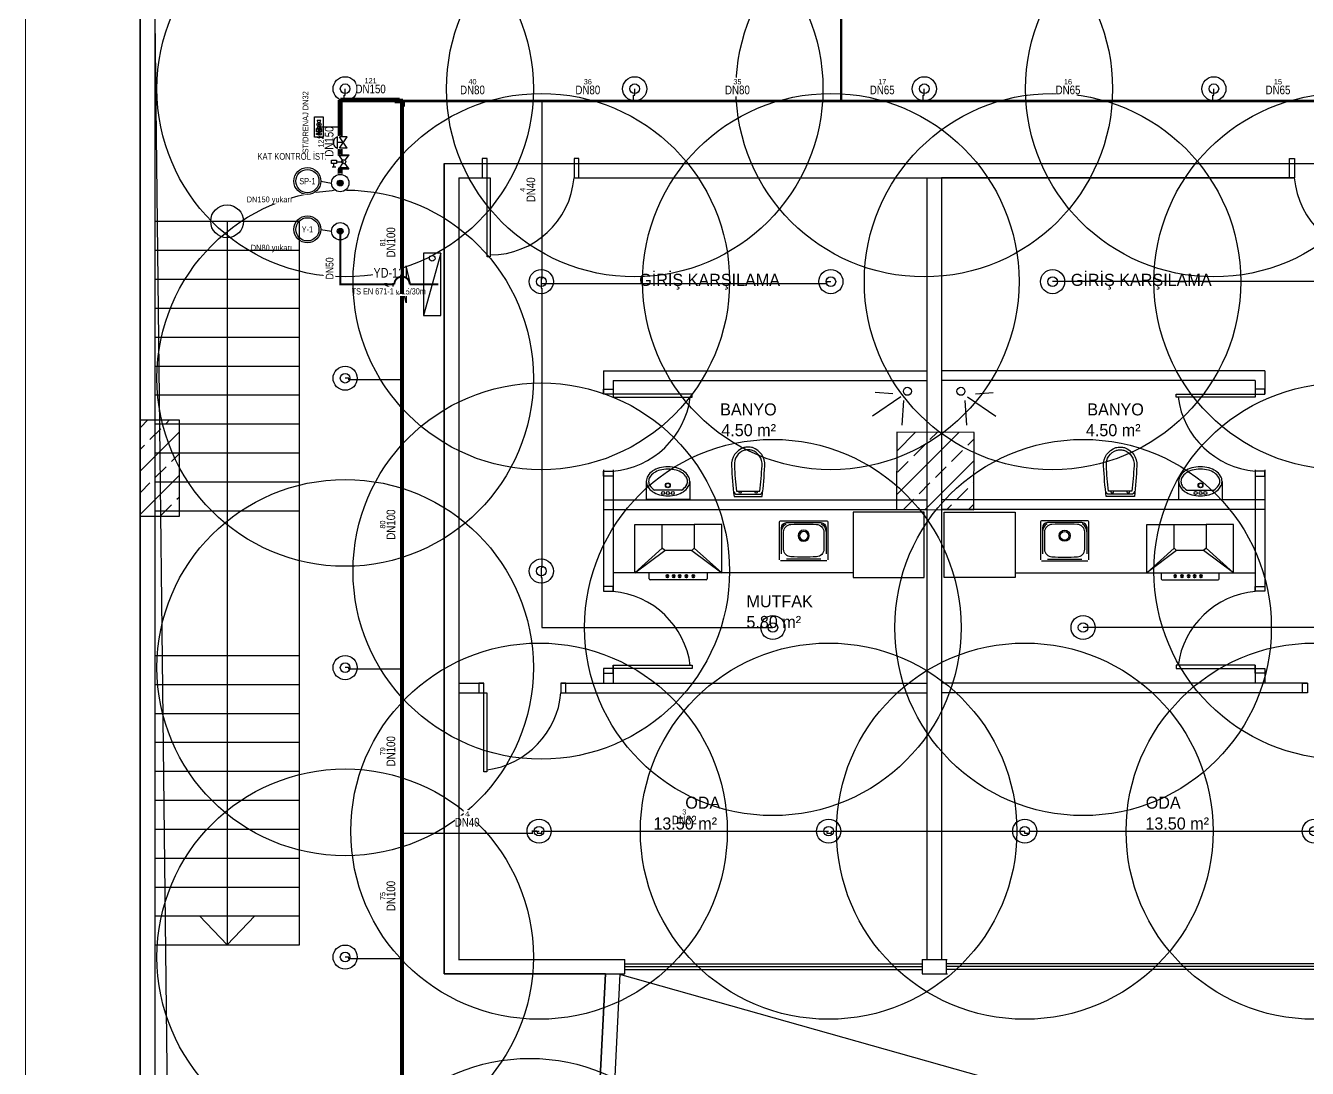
# Model space of a CAD drawing. Header units: centimetres. Extents: x 247996 to 276712, y -458149 to -450648.
# Drawn here: x 252331 to 253659, y -453153 to -452072 of the extents above; entities that cross this region are included whole.
import ezdxf
from ezdxf.enums import TextEntityAlignment as Align

# ---------------------------------------------------------------- set-up
doc = ezdxf.new("R2010")
doc.units = ezdxf.units.CM
doc.layers.add('ANTED', color=144, linetype='Continuous', lineweight=0)
for name, color, linetype in [('MKDU0', 50, 'Continuous'), ('MTY-SPRINKLER', 15, 'Continuous'), ('MTY-SPRINKLER-BORU', 140, 'Continuous'), ('MTY-SPRINKLER-CAP', 141, 'Continuous'), ('MTY-SPRINKLER-KORUMA', 8, 'Continuous'), ('MTY-YANGIN-DOLAP', 1, 'Continuous'), ('MTY-YANGIN-DOLAP-BORU', 1, 'Continuous'), ('MTY-YANGIN-KOLON', 6, 'Continuous'), ('MTY-YANGIN-VANA', 1, 'Continuous')]:
    doc.layers.add(name, color=color, linetype=linetype)
doc.styles.add('MtXpl_Comic_Sans_MS', font='comic.ttf')
doc.styles.add('ROTAS', font='arial.ttf')

# ---------------------------------------------------------------- blocks, each defined once
blk = doc.blocks.new('ASL-SPR-PE')
for radius in [12.5, 5]:
    blk.add_circle((0, 0), radius)
blk = doc.blocks.new('Y-KOLON')
blk.add_hatch(color=7).paths.add_polyline_path([(3, 0), (2.8, 1.1), (2.1, 2.1), (1.1, 2.8), (0, 3), (-1.1, 2.8), (-2.1, 2.1), (-2.8, 1.1), (-3, 0), (-2.8, -1.1), (-2.1, -2.1), (-1.1, -2.8), (0, -3), (1.1, -2.8), (2.1, -2.1), (2.8, -1.1)])
for radius in [9, 3]:
    blk.add_circle((0, 0), radius)
blk = doc.blocks.new('ASL-YD-PLAN')
for p, q in [((0, 32.8), (-5, 22)), ((5, 22), (0, 32.8)), ((-5, 22), (5, 22)), ((0, 22), (0, 12.3)), ((-21.2, 7.3), (0, 12.3)), ((21.2, 7.3), (-21.2, 7.3)), ((0, 2.3), (21.2, 7.3)), ((0, 2.3), (0, -7.8)), ((36, -32.8), (-36, -12.8)), ((30, -22.8), (30, -22.8))]:
    blk.add_line(p, q)
for points in [[(-36, -12.8), (-36, -32.8), (36, -32.8), (36, -12.8), (-36, -12.8)], [(36, -32.8), (-36, -12.8), (-36, -32.8), (36, -32.8)]]:
    blk.add_lwpolyline(points)
blk.add_circle((30, -22.8), 3.25)
blk = doc.blocks.new('ASL-IZL-KELEBEK')
for p, q in [((-4.4, -6.8), (-17.1, 1.9)), ((-17.1, -22.4), (-17.1, 1.9)), ((-15.3, 12.6), (-15.3, 23.4)), ((-15.3, 12.6), (-15.3, 23.4)), ((-15.3, 12.6), (-15.3, 23.4)), ((-15.3, 12.6), (-15.3, 23.4)), ((-15.3, 18), (-4.7, 18)), ((-15.3, 18), (-4.7, 18)), ((-15.3, 18), (-4.7, 18)), ((-15.3, 18), (-4.7, 18)), ((0.1, 10.8), (0.1, -10.2)), ((4.6, -6.7), (17.1, 1.9)), ((17.1, -22.4), (17.1, 1.9)), ((-17.1, -22.4), (-4.4, -13.6)), ((17.1, -22.4), (4.6, -13.7))]:
    blk.add_line(p, q)
for points in [[(-18.2, 4.8), (-20, 4.8), (-20, -25.2), (-18.2, -25.2), (-18.2, 4.8)], [(4.9, 25.2), (4.9, 10.8), (-4.7, 10.8), (-4.7, 25.2), (4.9, 25.2)], [(4.9, 25.2), (4.9, 10.8), (-4.7, 10.8), (-4.7, 25.2), (4.9, 25.2)], [(4.9, 25.2), (4.9, 10.8), (-4.7, 10.8), (-4.7, 25.2), (4.9, 25.2)], [(4.9, 25.2), (4.9, 10.8), (-4.7, 10.8), (-4.7, 25.2), (4.9, 25.2)], [(18.2, 4.8), (20, 4.8), (20, -25.2), (18.2, -25.2), (18.2, 4.8)]]:
    blk.add_lwpolyline(points)
blk.add_circle((0.1, -10.2), 5.68)
blk = doc.blocks.new('ASL-FS')
for p, q in [((-16.3, 7.7), (16.2, 7.7)), ((-16.2, -20), (-16.2, 2)), ((-16.2, 2), (16.3, -20)), ((-16.2, -20), (16.3, 2)), ((0.1, -9), (0.1, 7.7)), ((16.3, -20), (16.3, 2))]:
    blk.add_line(p, q)
blk.add_lwpolyline([(16.2, 7.7), (14.8, 11.1), (12.8, 14.1), (10.1, 16.6), (7, 18.5), (3.5, 19.6), (-0.1, 20), (-3.7, 19.6), (-7.2, 18.5), (-10.3, 16.6), (-12.9, 14.1), (-15, 11.1), (-16.3, 7.7)])
blk = doc.blocks.new('ASL-TEST')
for p, q in [((-34.2, 4.8), (-31.8, 10.2)), ((-28.5, 10.2), (-26.1, 4.8)), ((-27.4, 0), (-21.1, 0)), ((-21.1, 10.2), (-6.9, -10.2)), ((-21.1, -10.2), (-6.9, 10.2)), ((-21.1, 10.2), (-6.9, -10.2)), ((-21.1, -10.2), (-6.9, 10.2)), ((-6.9, 0), (-5.6, 0)), ((-5.6, 8.4), (3.3, 4)), ((-5.6, -8.4), (-5.6, 8.4)), ((5, -6.3), (17.5, 6.3)), ((5, 6.3), (17.5, -6.3)), ((19.2, 4), (28, 8.4)), ((28, -8.4), (28, 8.4)), ((-34.2, -4.8), (-31.8, -10.2)), ((-28.5, -10.2), (-26.1, -4.8)), ((-5.6, -8.4), (3.3, -4)), ((19.2, -4), (28, -8.4))]:
    blk.add_line(p, q)
for points in [[(-44.2, -18.7), (-44.2, 18.7), (44.2, 18.7), (44.2, -18.7), (-44.2, -18.7)], [(-34.2, -4.8), (-34.2, 4.8)], [(-27.4, -2.4), (-27.4, 2.4), (-33.2, 2.4), (-33.2, -2.4), (-27.4, -2.4)], [(-31.8, 10.2), (-28.5, 10.2)], [(-26.1, -4.8), (-26.1, 4.8)], [(-21.1, -10.2), (-21.1, 10.2), (-6.9, 10.2), (-6.9, -10.2), (-21.1, -10.2)], [(-31.8, -10.2), (-28.5, -10.2)]]:
    blk.add_lwpolyline(points)
blk.add_circle((11.2, 0), 8.88)

msp = doc.modelspace()

# ---------------------------------------------------------------- linework, layer by layer
at = {"layer": 'ANTED'}
msp.add_line((252331.1, -450649.1), (252331.1, -458149.1), dxfattribs=at)
at = {"layer": 'MKDU0', "color": 8, "ltscale": 0.03}
for p, q in [((252449.8, -450830.7), (252449.8, -453404.6)), ((252449.8, -453404.6), (252449.8, -450830.7)), ((252464.8, -450845.8), (252464.8, -453404.6)), ((252465.1, -452064.7), (252480, -453375.7)), ((252764.8, -452214.7), (252764.8, -453054.7)), ((252764.8, -452214.7), (252809.2, -452214.7)), ((252764.8, -453054.7), (252764.8, -452214.7)), ((252764.8, -452214.7), (254019.5, -452214.7)), ((252904.2, -452214.7), (253645.5, -452214.7)), ((252779.8, -452229.7), (252812.5, -452229.7)), ((252904.2, -452229.7), (253645.5, -452229.7)), ((253264.8, -452229.7), (253264.8, -453039.7)), ((253264.8, -452229.7), (253264.8, -453009.7)), ((253279.8, -452229.7), (253279.8, -453009.7)), ((253279.8, -452229.7), (253279.8, -453039.7)), ((253645.5, -452229.7), (253279.8, -452229.7)), ((253279.8, -452229.7), (253279.8, -453039.7)), ((252539.8, -452274.7), (252539.8, -453024.7)), ((252464.8, -452334.7), (252614.8, -452334.7)), ((252464.8, -452364.7), (252614.8, -452364.7)), ((252464.8, -452394.7), (252614.8, -452394.7)), ((252464.8, -452424.7), (252614.8, -452424.7)), ((252464.8, -452424.7), (252614.8, -452424.7)), ((252929.8, -452429.7), (253264.8, -452429.7)), ((252929.8, -452429.7), (252929.8, -452453.8)), ((253614.8, -452429.7), (253279.8, -452429.7)), ((253614.8, -452429.7), (253614.8, -452453.8)), ((252939.8, -452439.7), (253264.8, -452439.7)), ((252939.8, -452439.7), (252939.8, -452457.1)), ((253604.8, -452439.7), (253279.8, -452439.7)), ((253604.8, -452439.7), (253604.8, -452457.1)), ((252464.8, -452454.7), (252614.8, -452454.7)), ((253237.9, -452456.6), (253208.4, -452476.8)), ((253229.5, -452453.4), (253211.1, -452452)), ((253306.8, -452456.6), (253336.3, -452476.8)), ((253315.2, -452453.4), (253333.5, -452452)), ((253240.7, -452460.5), (253238.8, -452485.9)), ((253304, -452460.5), (253305.9, -452485.9)), ((252450, -452488.3), (252457.6, -452480.6)), ((252450, -452480.6), (252490, -452480.6)), ((252450, -452580.6), (252450, -452480.6)), ((252476.6, -452484.2), (252480.1, -452480.6)), ((252490, -452480.6), (252490, -452580.6)), ((252450, -452533.2), (252490, -452493.2)), ((252459.7, -452501), (252471, -452489.8)), ((252464.8, -452484.7), (252614.8, -452484.7)), ((253233.7, -452493.3), (253233.4, -452573.3)), ((253233.5, -452557.9), (253297.9, -452493.5)), ((253233.6, -452512.9), (253253.1, -452493.4)), ((253313.7, -452493.6), (253233.7, -452493.3)), ((253268, -452501), (253275.5, -452493.5)), ((253313.4, -452573.6), (253313.7, -452493.6)), ((252450, -452510.7), (252454.1, -452506.6)), ((253251.1, -452517.8), (253262.3, -452506.6)), ((253307.2, -452506.6), (253313.7, -452500.2)), ((252464.8, -452514.7), (252614.8, -452514.7)), ((252482.2, -452523.5), (252490, -452515.7)), ((253234.3, -452534.7), (253245.5, -452523.5)), ((253262.9, -452573.4), (253313.6, -452522.7)), ((253290.4, -452523.5), (253301.6, -452512.2)), ((252465.3, -452540.3), (252476.6, -452529.1)), ((252929.8, -452532.3), (252929.8, -452658.2)), ((252939.8, -452532.3), (252939.8, -452658.2)), ((253273.6, -452540.3), (253284.8, -452529.1)), ((253604.8, -452532.3), (253604.8, -452658.2)), ((253614.8, -452532.3), (253614.8, -452658.2)), ((252450, -452578.1), (252490, -452538.1)), ((252450, -452555.7), (252459.7, -452545.9)), ((252464.8, -452544.7), (252614.8, -452544.7)), ((252974.1, -452544.2), (252974.1, -452562.9)), ((253019.1, -452544.2), (253019.1, -452562.9)), ((253256.7, -452557.1), (253268, -452545.9)), ((253312.9, -452545.9), (253313.5, -452545.2)), ((253525.6, -452544.2), (253525.6, -452562.9)), ((253570.6, -452544.2), (253570.6, -452562.9)), ((252487.8, -452562.7), (252490, -452560.6)), ((252929.8, -452563.4), (253264.8, -452563.4)), ((253019.1, -452562.9), (252974.1, -452562.9)), ((253010.7, -452553.2), (252982.6, -452553.2)), ((253240.5, -452573.3), (253251.1, -452562.7)), ((253614.8, -452563.4), (253279.8, -452563.4)), ((253296, -452562.7), (253307.2, -452551.5)), ((253525.6, -452562.9), (253570.6, -452562.9)), ((253534, -452553.2), (253562.1, -452553.2)), ((252464.8, -452574.7), (252614.8, -452574.7)), ((252471, -452579.6), (252482.2, -452568.4)), ((252929.8, -452573.4), (253264.8, -452573.4)), ((253262, -452576.2), (253188.4, -452576.2)), ((253188.4, -452576.2), (253188.4, -452643.9)), ((253233.4, -452573.3), (253313.4, -452573.6)), ((253262, -452643.9), (253262, -452576.2)), ((253614.8, -452573.4), (253279.8, -452573.4)), ((253282.7, -452576.2), (253356.3, -452576.2)), ((253282.7, -452643.9), (253282.7, -452576.2)), ((253285.3, -452573.5), (253290.4, -452568.4)), ((253307.6, -452573.6), (253313.4, -452567.8)), ((253356.3, -452576.2), (253356.3, -452643.9)), ((252490, -452580.6), (252450, -452580.6)), ((252962.2, -452588.9), (252990.7, -452588.9)), ((252962.2, -452638.9), (252962.2, -452588.9)), ((253052.2, -452588.9), (253023.7, -452588.9)), ((253052.2, -452638.9), (253052.2, -452588.9)), ((253112.2, -452625.6), (253112.2, -452586.2)), ((253113.2, -452585.2), (253161.2, -452585.2)), ((253119.3, -452587), (253155, -452587)), ((253162.2, -452586.2), (253162.2, -452625.6)), ((253382.5, -452586.2), (253382.5, -452625.6)), ((253431.5, -452585.2), (253383.5, -452585.2)), ((253425.4, -452587), (253389.7, -452587)), ((253432.5, -452625.6), (253432.5, -452586.2)), ((253492.5, -452588.9), (253521, -452588.9)), ((253492.5, -452638.9), (253492.5, -452588.9)), ((253582.5, -452588.9), (253554, -452588.9)), ((253582.5, -452638.9), (253582.5, -452588.9)), ((253114, -452619.5), (253114, -452592.3)), ((253160.3, -452592.3), (253160.3, -452619.5)), ((253384.4, -452592.3), (253384.4, -452619.5)), ((253430.7, -452619.5), (253430.7, -452592.3)), ((252990.7, -452613.4), (252962.2, -452638.9)), ((252962.2, -452638.9), (252993.2, -452615.9)), ((253021.2, -452615.9), (253052.2, -452638.9)), ((253052.2, -452638.9), (253023.7, -452613.4)), ((253492.5, -452638.9), (253521, -452613.4)), ((253523.5, -452615.9), (253492.5, -452638.9)), ((253582.5, -452638.9), (253551.5, -452615.9)), ((253554, -452613.4), (253582.5, -452638.9)), ((253161.2, -452626.6), (253113.2, -452626.6)), ((253155, -452624.8), (253119.3, -452624.8)), ((253383.5, -452626.6), (253431.5, -452626.6)), ((253389.7, -452624.8), (253425.4, -452624.8)), ((253188.4, -452638.9), (252939.8, -452638.9)), ((253188.4, -452638.9), (252939.8, -452638.9)), ((253052.2, -452638.9), (252962.2, -452638.9)), ((252977.2, -452645.2), (252977.2, -452638.9)), ((252995.7, -452641), (252995.7, -452643.5)), ((252995.7, -452641), (252996.3, -452641)), ((252995.7, -452643.5), (252995.7, -452644)), ((252996.3, -452641), (252996.3, -452643.5)), ((252996.3, -452643.5), (252996.3, -452644)), ((253002.2, -452641), (253002.2, -452643.5)), ((253002.2, -452641), (253002.9, -452641)), ((253002.2, -452643.5), (253002.2, -452644)), ((253002.9, -452641), (253002.9, -452643.5)), ((253002.9, -452643.5), (253002.9, -452644)), ((253008.4, -452641), (253008.4, -452643.5)), ((253008.4, -452641), (253009, -452641)), ((253008.4, -452643.5), (253008.4, -452644)), ((253009, -452641), (253009, -452643.5)), ((253009, -452643.5), (253009, -452644)), ((253015.4, -452641), (253015.4, -452643.5)), ((253015.4, -452641), (253016, -452641)), ((253015.4, -452643.5), (253015.4, -452644)), ((253016, -452641), (253016, -452643.5)), ((253016, -452643.5), (253016, -452644)), ((253022.4, -452641), (253022.4, -452643.5)), ((253022.4, -452641), (253023, -452641)), ((253022.4, -452643.5), (253022.4, -452644)), ((253023, -452641), (253023, -452643.5)), ((253023, -452643.5), (253023, -452644)), ((253037.2, -452638.9), (253037.2, -452645.2)), ((253188.4, -452643.9), (253262, -452643.9)), ((253356.3, -452643.9), (253282.7, -452643.9)), ((253356.3, -452638.9), (253604.8, -452638.9)), ((253356.3, -452638.9), (253604.8, -452638.9)), ((253492.5, -452638.9), (253582.5, -452638.9)), ((253507.5, -452638.9), (253507.5, -452645.2)), ((253521.7, -452641), (253521.7, -452643.5)), ((253522.3, -452641), (253521.7, -452641)), ((253521.7, -452643.5), (253521.7, -452644)), ((253522.3, -452641), (253522.3, -452643.5)), ((253522.3, -452643.5), (253522.3, -452644)), ((253528.7, -452641), (253528.7, -452643.5)), ((253529.3, -452641), (253528.7, -452641)), ((253528.7, -452643.5), (253528.7, -452644)), ((253529.3, -452641), (253529.3, -452643.5)), ((253529.3, -452643.5), (253529.3, -452644)), ((253535.7, -452641), (253535.7, -452643.5)), ((253536.3, -452641), (253535.7, -452641)), ((253535.7, -452643.5), (253535.7, -452644)), ((253536.3, -452641), (253536.3, -452643.5)), ((253536.3, -452643.5), (253536.3, -452644)), ((253541.8, -452641), (253541.8, -452643.5)), ((253542.4, -452641), (253541.8, -452641)), ((253541.8, -452643.5), (253541.8, -452644)), ((253542.4, -452641), (253542.4, -452643.5)), ((253542.4, -452643.5), (253542.4, -452644)), ((253548.4, -452641), (253548.4, -452643.5)), ((253549, -452641), (253548.4, -452641)), ((253548.4, -452643.5), (253548.4, -452644)), ((253549, -452641), (253549, -452643.5)), ((253549, -452643.5), (253549, -452644)), ((253567.5, -452645.2), (253567.5, -452638.9)), ((253036.2, -452646.2), (252978.2, -452646.2)), ((252996.3, -452644), (252995.7, -452644)), ((253002.9, -452644), (253002.2, -452644)), ((253008.4, -452644), (253009, -452644)), ((253015.4, -452644), (253016, -452644)), ((253022.4, -452644), (253023, -452644)), ((253508.5, -452646.2), (253566.5, -452646.2)), ((253522.3, -452644), (253521.7, -452644)), ((253529.3, -452644), (253528.7, -452644)), ((253536.3, -452644), (253535.7, -452644)), ((253541.8, -452644), (253542.4, -452644)), ((253548.4, -452644), (253549, -452644)), ((252464.8, -452724.7), (252614.8, -452724.7)), ((252939.8, -452734.9), (252939.8, -452753.4)), ((253604.8, -452734.9), (253604.8, -452753.4)), ((252929.8, -452738.2), (252929.8, -452753.4)), ((253614.8, -452738.2), (253614.8, -452753.4)), ((252464.8, -452754.7), (252614.8, -452754.7)), ((252779.8, -452753.4), (252805.7, -452753.4)), ((252885.7, -452753.4), (253264.8, -452753.4)), ((253659, -452753.4), (253279.8, -452753.4)), ((252779.8, -452763.4), (252809, -452763.4)), ((252885.7, -452763.4), (253264.8, -452763.4)), ((253659, -452763.4), (253279.8, -452763.4)), ((252464.8, -452784.7), (252614.8, -452784.7)), ((252464.8, -452814.7), (252614.8, -452814.7)), ((252464.8, -452844.7), (252614.8, -452844.7)), ((252464.8, -452874.7), (252614.8, -452874.7)), ((252464.8, -452874.7), (252614.8, -452874.7)), ((252464.8, -452904.7), (252614.8, -452904.7)), ((252464.8, -452934.7), (252614.8, -452934.7)), ((252464.8, -452964.7), (252614.8, -452964.7)), ((252464.8, -452994.7), (252614.8, -452994.7)), ((252539.8, -453024.7), (252511.3, -452994.7)), ((252539.8, -453024.7), (252568.4, -452994.7)), ((252464.8, -453024.7), (252614.8, -453024.7)), ((252779.4, -453039.7), (252951.8, -453039.7)), ((252951.8, -453054.7), (252951.8, -453039.7)), ((253259.8, -453039.7), (253285.7, -453039.7)), ((253259.8, -453039.7), (253259.8, -453054.7)), ((253279.8, -453039.7), (253285.7, -453039.7)), ((253284.8, -453039.7), (253284.8, -453054.7)), ((252764.8, -453054.7), (252951.8, -453054.7)), ((252931.8, -453054.7), (252764.8, -453054.7)), ((252931.8, -453054.7), (252863.4, -454403.5)), ((252863.4, -454403.5), (252931.8, -453054.7)), ((252946.8, -453054.7), (252879.2, -454388.5)), ((254256.4, -453424.7), (252946.7, -453055.4)), ((252951.8, -453044.2), (253259.8, -453044.2)), ((252951.8, -453047.2), (253259.8, -453047.2)), ((252951.8, -453050.2), (253259.8, -453050.2)), ((253259.8, -453054.7), (253286, -453054.7)), ((253748.1, -453044.2), (253284.8, -453044.2)), ((253748.1, -453047.2), (253284.8, -453047.2)), ((253748.1, -453050.2), (253284.8, -453050.2))]:
    msp.add_line(p, q, dxfattribs=at)
for points in [[(252809.2, -452209.7), (252804.2, -452209.7), (252804.2, -452229.7), (252809.2, -452229.7), (252809.2, -452209.7)], [(252809.2, -452209.7), (252804.2, -452209.7), (252804.2, -452229.7), (252809.2, -452229.7), (252809.2, -452209.7)], [(252809.2, -452209.7), (252804.2, -452209.7), (252804.2, -452229.7), (252809.2, -452229.7), (252809.2, -452209.7)], [(252904.2, -452209.7), (252899.2, -452209.7), (252899.2, -452229.7), (252904.2, -452229.7), (252904.2, -452209.7)], [(252904.2, -452209.7), (252899.2, -452209.7), (252899.2, -452229.7), (252904.2, -452229.7), (252904.2, -452209.7)], [(252904.2, -452209.7), (252899.2, -452209.7), (252899.2, -452229.7), (252904.2, -452229.7), (252904.2, -452209.7)], [(253640.5, -452209.7), (253645.5, -452209.7), (253645.5, -452229.7), (253640.5, -452229.7), (253640.5, -452209.7)], [(253640.5, -452209.7), (253645.5, -452209.7), (253645.5, -452229.7), (253640.5, -452229.7), (253640.5, -452209.7)], [(253640.5, -452209.7), (253645.5, -452209.7), (253645.5, -452229.7), (253640.5, -452229.7), (253640.5, -452209.7)], [(252929.8, -452453.8), (252929.8, -452448.8), (252939.8, -452448.8), (252939.8, -452453.8), (252929.8, -452453.8)], [(253614.8, -452453.8), (253614.8, -452448.8), (253604.8, -452448.8), (253604.8, -452453.8), (253614.8, -452453.8)], [(252929.8, -452538.8), (252929.8, -452533.8), (252939.8, -452533.8), (252939.8, -452538.8), (252929.8, -452538.8)], [(253614.8, -452538.8), (253614.8, -452533.8), (253604.8, -452533.8), (253604.8, -452538.8), (253614.8, -452538.8)], [(252929.8, -452653.2), (252929.8, -452658.2), (252939.8, -452658.2), (252939.8, -452653.2), (252929.8, -452653.2)], [(253614.8, -452653.2), (253614.8, -452658.2), (253604.8, -452658.2), (253604.8, -452653.2), (253614.8, -452653.2)], [(252929.8, -452738.2), (252929.8, -452743.2), (252939.8, -452743.2), (252939.8, -452738.2), (252929.8, -452738.2)], [(253614.8, -452738.2), (253614.8, -452743.2), (253604.8, -452743.2), (253604.8, -452738.2), (253614.8, -452738.2)], [(252805.7, -452753.4), (252800.7, -452753.4), (252800.7, -452763.4), (252805.7, -452763.4), (252805.7, -452753.4)], [(252890.7, -452753.4), (252885.7, -452753.4), (252885.7, -452763.4), (252890.7, -452763.4), (252890.7, -452753.4)], [(253654, -452753.4), (253659, -452753.4), (253659, -452763.4), (253654, -452763.4), (253654, -452753.4)]]:
    msp.add_lwpolyline(points, dxfattribs=at)
for points in [[(252809.2, -452229.7), (252812.5, -452229.7), (252812.5, -452311.5), (252809.2, -452311.5)], [(252809.2, -452229.7), (252812.5, -452229.7), (252812.5, -452311.5), (252809.2, -452311.5)], [(252809.2, -452229.7), (252812.5, -452229.7), (252812.5, -452311.5), (252809.2, -452311.5)], [(252939.8, -452453.8), (252939.8, -452457.1), (253021.7, -452457.1), (253021.7, -452453.8)], [(253604.8, -452453.8), (253604.8, -452457.1), (253523, -452457.1), (253523, -452453.8)], [(252939.8, -452738.2), (252939.8, -452734.9), (253021.7, -452734.9), (253021.7, -452738.2)], [(253604.8, -452738.2), (253604.8, -452734.9), (253523, -452734.9), (253523, -452738.2)], [(252805.7, -452763.4), (252809, -452763.4), (252809, -452845.3), (252805.7, -452845.3)]]:
    msp.add_lwpolyline(points, close=True, dxfattribs=at)
for points in [[(253094.2, -452560, 0.01664), (253096.8, -452528.2, 0.351622), (253084.1, -452509.3, 0.068714), (253079.6, -452508.7, 0.068714), (253075.2, -452509.3, 0.351622), (253062.4, -452528.2, 0.01664), (253065, -452560)], [(253450.5, -452560, -0.01664), (253447.9, -452528.2, -0.351622), (253460.6, -452509.3, -0.068714), (253465.1, -452508.7, -0.068714), (253469.5, -452509.3, -0.351622), (253482.3, -452528.2, -0.01664), (253479.7, -452560)], [(253091.6, -452554.5, 0.016866), (253094, -452528, 0.351778), (253083.2, -452512, 0.068022), (253079.6, -452511.5, 0.068022), (253076, -452512, 0.351778), (253065.3, -452528, 0.016866), (253067.6, -452554.5)], [(253453, -452554.5, -0.016866), (253450.7, -452528, -0.351778), (253461.5, -452512, -0.068022), (253465.1, -452511.5, -0.068022), (253468.7, -452512, -0.351778), (253479.4, -452528, -0.016866), (253477.1, -452554.5)]]:
    msp.add_lwpolyline(points, format="xyb", close=True, dxfattribs=at)
for points in [[(253064.8, -452554.6, 0.389191), (253068.1, -452557.6), (253079.6, -452557.6), (253091.2, -452557.6, 0.389191), (253094.5, -452554.6, 0.389191)], [(253479.9, -452554.6, -0.389191), (253476.6, -452557.6), (253465.1, -452557.6), (253453.5, -452557.6, -0.389191), (253450.2, -452554.6, -0.389191)]]:
    msp.add_lwpolyline(points, format="xyb", dxfattribs=at)
for centre, radius in [((252539.8, -452274.7), 17), ((253244.6, -452450.9, 51), 4.14), ((253300.1, -452450.9, 51), 4.14), ((252996.4, -452548.3), 2.52), ((252996.4, -452548.3), 2.12), ((253548.3, -452548.3), 2.52), ((253548.3, -452548.3), 2.12), ((252991.5, -452556.3), 1.56), ((252996.4, -452556.3), 1.56), ((253001.5, -452556.3), 1.56), ((253543.2, -452556.3), 1.56), ((253548.3, -452556.3), 1.56), ((253553.2, -452556.3), 1.56)]:
    msp.add_circle(centre, radius, dxfattribs=at)
for centre, radius, start, end in [((253732.7, -452222), 87.6, 185.0191, 269.6313), ((253732.7, -452222), 87.6, 185.0191, 269.6313), ((253732.7, -452222), 87.6, 185.0191, 269.6313), ((252931.6, -452445.2), 88.9, 275.3081, 352.3253), ((253613.1, -452445.2), 88.9, 187.6747, 264.6919), ((252990.3, -452547.8), 17.2, 123.8347, 148.2866), ((252990.3, -452547.8), 14.8, 123.8347, 148.2866), ((252994.1, -452553.5), 24.1, 105.5176, 123.8347), ((252994.1, -452553.5), 21.7, 105.5176, 123.8347), ((252996.6, -452562.6), 33.5, 90, 105.5176), ((252996.6, -452562.6), 31.1, 90, 105.5176), ((252996.6, -452562.6), 33.5, 74.4824, 90), ((252996.6, -452562.6), 31.1, 74.4824, 90), ((252999.1, -452553.5), 21.7, 56.1653, 74.4824), ((252999.1, -452553.5), 24.1, 56.1653, 74.4824), ((253003, -452547.8), 14.8, 31.7134, 56.1653), ((253003, -452547.8), 17.2, 31.7134, 56.1653), ((253541.7, -452547.8), 17.2, 123.8347, 148.2866), ((253541.7, -452547.8), 14.8, 123.8347, 148.2866), ((253545.6, -452553.5), 24.1, 105.5176, 123.8347), ((253545.6, -452553.5), 21.7, 105.5176, 123.8347), ((253548.1, -452562.6), 33.5, 90, 105.5176), ((253548.1, -452562.6), 31.1, 90, 105.5176), ((253548.1, -452562.6), 33.5, 74.4824, 90), ((253548.1, -452562.6), 31.1, 74.4824, 90), ((253550.6, -452553.5), 21.7, 56.1653, 74.4824), ((253550.6, -452553.5), 24.1, 56.1653, 74.4824), ((253554.4, -452547.8), 14.8, 31.7134, 56.1653), ((253554.4, -452547.8), 17.2, 31.7134, 56.1653), ((252984.4, -452544.2), 10.3, 148.2866, 180), ((252984.4, -452544.2), 10.3, 180, 211.7134), ((252990.3, -452540.6), 17.2, 211.7134, 236.1653), ((252984.4, -452544.2), 7.93, 148.2866, 180), ((252984.4, -452544.2), 7.93, 180, 211.7134), ((252990.3, -452540.6), 14.8, 211.7134, 238.6233), ((253003, -452540.6), 14.8, 301.3767, 328.2866), ((253003, -452540.6), 17.2, 303.8347, 328.2866), ((253008.8, -452544.2), 7.93, 0, 31.7134), ((253008.8, -452544.2), 7.93, 328.2866, 0), ((253008.8, -452544.2), 10.3, 0, 31.7134), ((253008.8, -452544.2), 10.3, 328.2866, 0), ((253535.9, -452544.2), 10.3, 148.2866, 180), ((253535.9, -452544.2), 10.3, 180, 211.7134), ((253541.7, -452540.6), 17.2, 211.7134, 236.1653), ((253535.9, -452544.2), 7.93, 148.2866, 180), ((253535.9, -452544.2), 7.93, 180, 211.7134), ((253541.7, -452540.6), 14.8, 211.7134, 238.6233), ((253554.4, -452540.6), 14.8, 301.3767, 328.2866), ((253554.4, -452540.6), 17.2, 303.8347, 328.2866), ((253560.3, -452544.2), 7.93, 0, 31.7134), ((253560.3, -452544.2), 7.93, 328.2866, 0), ((253560.3, -452544.2), 10.3, 0, 31.7134), ((253560.3, -452544.2), 10.3, 328.2866, 0), ((252994.1, -452534.9), 24.1, 236.1653, 254.4824), ((252996.6, -452525.8), 33.5, 254.4824, 270), ((252996.6, -452525.8), 33.5, 270, 285.5176), ((252999.1, -452534.9), 24.1, 285.5176, 303.8347), ((253071.3, -452554.5), 1.78, 180, 0), ((253087.9, -452554.5), 1.78, 180, 0), ((253456.8, -452554.5), 1.78, 180, 0), ((253473.4, -452554.5), 1.78, 180, 0), ((253545.6, -452534.9), 24.1, 236.1653, 254.4824), ((253548.1, -452525.8), 33.5, 254.4824, 270), ((253548.1, -452525.8), 33.5, 270, 285.5176), ((253550.6, -452534.9), 24.1, 285.5176, 303.8347), ((252995.9, -452642.5), 1.54, 100.5754, 259.4621), ((252995.9, -452642.5), 1.54, 282.6235, 77.3767), ((253002.5, -452642.5), 1.54, 100.5754, 259.4621), ((253002.5, -452642.5), 1.54, 282.6235, 77.3767), ((253008.7, -452642.5), 1.54, 100.5754, 259.4621), ((253008.7, -452642.5), 1.54, 282.6235, 77.3767), ((253015.7, -452642.5), 1.54, 100.5754, 259.4621), ((253015.7, -452642.5), 1.54, 282.6235, 77.3767), ((253022.7, -452642.5), 1.54, 100.5754, 259.4621), ((253022.7, -452642.5), 1.54, 282.6235, 77.3767), ((253522, -452642.5), 1.54, 102.6233, 257.3765), ((253522, -452642.5), 1.54, 280.5379, 79.4246), ((253529, -452642.5), 1.54, 102.6233, 257.3765), ((253529, -452642.5), 1.54, 280.5379, 79.4246), ((253536, -452642.5), 1.54, 102.6233, 257.3765), ((253536, -452642.5), 1.54, 280.5379, 79.4246), ((253542.2, -452642.5), 1.54, 102.6233, 257.3765), ((253542.2, -452642.5), 1.54, 280.5379, 79.4246), ((253548.7, -452642.5), 1.54, 102.6233, 257.3765), ((253548.7, -452642.5), 1.54, 280.5379, 79.4246), ((252978.2, -452645.2), 1, 180, 270), ((253036.2, -452645.2), 1, 270, 0), ((253508.5, -452645.2), 1, 180, 270), ((253566.5, -452645.2), 1, 270, 0), ((252931.6, -452746.8), 88.9, 7.6747, 84.6919), ((253613.1, -452746.8), 88.9, 95.3081, 172.3253), ((252797.2, -452755.2), 88.9, 277.6747, 354.6919)]:
    msp.add_arc(centre, radius, start, end, dxfattribs=at)
at = {"layer": 'MKDU0', "color": 8, "ltscale": 0.03, "extrusion": (0, 0, -1)}
for centre, major_axis, start_param, end_param in [((253113.2, -452586.2), (0.707, 0.707), 3.926991, 5.497787), ((253119.3, -452592.3), (-3.75, 3.75), 5.497787, 7.068583), ((253124.2, -452596.9), (-7.14, 7.14), 5.524757, 6.541187), ((253124.3, -452596.9), (-5.66, 5.66), 5.524757, 7.028844), ((253137.2, -452920.9), (332.3, 0), 4.67265, 4.752129), ((253150.1, -452596.9), (-5.66, 5.66), 0.825137, 2.329224), ((253155, -452592.3), (3.75, 3.75), -0.785398, 0.785398), ((253150.2, -452596.9), (7.14, 7.14), -0.258001, 0.758428), ((253161.2, -452586.2), (0.707, 0.707), -0.785398, 0.785398), ((253448.4, -452605.6), (-234.9, 234.9), 5.470817, 5.524757), ((253137.2, -452600.6), (-4.07, 4.07), 3.926991, 10.210176), ((253137.2, -452600.6), (-3.18, 3.18), 3.926991, 10.210176), ((252825.9, -452605.6), (234.9, 234.9), 0.758428, 0.812368), ((253124.3, -452614.4), (5.66, 5.66), 2.395934, 3.900021), ((253150.1, -452614.4), (5.66, 5.66), 0.812368, 2.316455), ((253137.2, -452290.4), (332.3, 0), 1.531058, 1.610536)]:
    msp.add_ellipse(centre, major_axis=major_axis, ratio=1, start_param=start_param, end_param=end_param, dxfattribs=at)
at = {"layer": 'MKDU0', "color": 8, "ltscale": 0.03}
for centre, major_axis, start_param, end_param in [((253383.5, -452586.2), (-0.707, 0.707), -0.785398, 0.785398), ((253389.7, -452592.3), (-3.75, 3.75), -0.785398, 0.785398), ((253394.5, -452596.9), (-7.14, 7.14), -0.258001, 0.758428), ((253394.6, -452596.9), (5.66, 5.66), 0.825137, 2.329224), ((253407.5, -452920.9), (-332.3, 0), 4.67265, 4.752129), ((253420.4, -452596.9), (5.66, 5.66), 5.524757, 7.028844), ((253425.4, -452592.3), (3.75, 3.75), 5.497787, 7.068583), ((253420.5, -452596.9), (7.14, 7.14), 5.524757, 6.541187), ((253431.5, -452586.2), (-0.707, 0.707), 3.926991, 5.497787), ((253718.8, -452605.6), (-234.9, 234.9), 0.758428, 0.812368), ((253407.5, -452600.6), (4.07, 4.07), 3.926991, 10.210176), ((253407.5, -452600.6), (3.18, 3.18), 3.926991, 10.210176), ((253096.3, -452605.6), (234.9, 234.9), 5.470817, 5.524757), ((253394.6, -452614.4), (-5.66, 5.66), 0.812368, 2.316455), ((253420.4, -452614.4), (-5.66, 5.66), 2.395934, 3.900021), ((253407.5, -452290.4), (-332.3, 0), 1.531058, 1.610536)]:
    msp.add_ellipse(centre, major_axis=major_axis, ratio=1, start_param=start_param, end_param=end_param, dxfattribs=at)
for points, invisible_edges in [([(253023.7, -452613.4), (252990.7, -452613.4), (252990.7, -452588.9), (253023.7, -452588.9)], 1), ([(253521, -452588.9), (253554, -452588.9), (253554, -452613.4), (253521, -452613.4)], 4), ([(252990.7, -452613.4), (253023.7, -452613.4), (253021.2, -452615.9), (252993.2, -452615.9)], 1), ([(253551.5, -452615.9), (253523.5, -452615.9), (253521, -452613.4), (253554, -452613.4)], 4)]:
    msp.add_3dface(points, dxfattribs=dict(at, invisible_edges=invisible_edges))
at = {"layer": 'MTY-SPRINKLER-BORU'}
for points, const_width in [([(253176, -452150), (253176, -451829)], 2.5), ([(252657, -452235), (252657, -452149)], 5), ([(252657, -452149), (252661, -452149)], 5), ([(252661, -452149), (252716, -452149), (252716, -452150), (252722, -452150)], 5), ([(252722, -452150), (252722, -452154), (252721, -452154), (252721, -452439)], 4), ([(252722, -452150), (252866, -452150)], 3), ([(252866, -452150), (252961, -452150)], 3), ([(252866, -452150), (252866, -452334), (252865.3, -452334), (252865.3, -452337.2)], 1.5), ([(252961, -452150), (253176, -452150)], 3), ([(253176, -452150), (253261, -452150)], 2.5), ([(253261, -452150), (253561, -452150)], 2.5), ([(253561, -452150), (253696, -452150)], 2.5), ([(252721, -452439), (252721, -452739)], 4), ([(252721, -452739), (252721, -452909)], 4), ([(252721, -452909), (252721, -453039)], 4), ([(252721, -452909), (252856, -452909), (252856, -452906.8), (252861, -452906.8)], 1.5), ([(252721, -453039), (252721, -453304), (252722, -453304), (252722, -453310), (252821, -453310)], 4)]:
    msp.add_lwpolyline(points, dxfattribs=dict(at, const_width=const_width))
for points in [[(252661, -452149), (252661, -452144), (252662.1, -452144), (252662.1, -452137.3)], [(252961, -452150), (252961, -452144), (252962.1, -452144), (252962.1, -452137.3)], [(253261, -452150), (253261, -452144), (253262.1, -452144), (253262.1, -452137.3)], [(253561, -452150), (253561, -452144), (253562.1, -452144), (253562.1, -452137.3)], [(252657, -452149), (252656, -452149)], [(252865.3, -452337.2), (252865.3, -452339)], [(252865.3, -452339), (253161, -452339), (253161, -452337.2), (253165.3, -452337.2)], [(253695, -452339), (253691, -452339), (253691, -452337.2), (253395, -452337.2)], [(252865.3, -452339), (252865.3, -452344), (252866, -452344), (252866, -452634), (252865.3, -452634), (252865.3, -452637.2), (252865.3, -452644), (252866, -452644), (252866, -452695.7), (253105.2, -452695.7)], [(253695, -452339), (253695, -452344), (253696, -452344), (253696, -452634), (253695, -452634), (253695, -452637.2), (253695, -452644), (253696, -452644), (253696, -452695.7), (253426.6, -452695.7)], [(252721, -452439), (252666, -452439), (252666, -452437.3), (252662.1, -452437.3)], [(252721, -452739), (252666, -452739), (252666, -452737.3), (252662.1, -452737.3)], [(252861, -452906.8), (252861, -452909), (252866, -452909), (252866, -452906.8), (253161, -452906.8)], [(252861, -452906.8), (252863, -452906.8)], [(253161, -452906.8), (253161, -452909), (253166, -452909), (253166, -452906.8), (253366, -452906.8)], [(253161, -452906.8), (253163, -452906.8)], [(253366, -452906.8), (253366, -452909), (253371, -452909), (253371, -452906.8), (253666.2, -452906.8)], [(253366, -452906.8), (253366.2, -452906.8)], [(252721, -453039), (252666, -453039), (252666, -453037.3), (252662.1, -453037.3)]]:
    msp.add_lwpolyline(points, dxfattribs=at)
at = {"layer": 'MTY-SPRINKLER-KORUMA'}
for centre in [(252662.1, -452137.3), (252962.1, -452137.3), (253262.1, -452137.3), (253562.1, -452137.3), (252865.3, -452337.2), (253165.3, -452337.2), (253395, -452337.2), (253695, -452337.2), (252662.1, -452437.3), (252865.3, -452637.2), (253695, -452637.2), (253105.2, -452695.7), (253426.6, -452695.7), (252662.1, -452737.3), (252863, -452906.8), (253163, -452906.8), (253366.2, -452906.8), (253666.2, -452906.8), (252662.1, -453037.3), (252853.5, -453337.3)]:
    msp.add_circle(centre, 195, dxfattribs=at)

# ---------------------------------------------------------------- block references
at = {"layer": 'MTY-SPRINKLER'}
for p in [(252662.1, -452137.3), (252962.1, -452137.3), (253262.1, -452137.3), (253562.1, -452137.3), (252865.3, -452337.2), (253165.3, -452337.2), (253395, -452337.2), (252662.1, -452437.3), (252865.3, -452637.2), (253105.2, -452695.7), (253426.6, -452695.7), (252662.1, -452737.3), (252863, -452906.8), (253163, -452906.8), (253366.2, -452906.8), (253666.2, -452906.8), (252662.1, -453037.3)]:
    msp.add_blockref('ASL-SPR-PE', p, dxfattribs=at)

# ---------------------------------------------------------------- texts
at = {"layer": 'MKDU0', "color": 8, "ltscale": 0.03, "style": 'MtXpl_Comic_Sans_MS'}
for s, p in [('GİRİŞ KARŞILAMA', (252966.8, -452341.6)), ('BANYO', (253431, -452475.9)), ('4.50 m²', (253429.5, -452497.4)), ('MUTFAK', (253077.9, -452674.7)), ('5.80 m²', (253077.8, -452696.2))]:
    msp.add_text(s, height=12.5, dxfattribs=at).set_placement(p)
for s, p in [('GİRİŞ KARŞILAMA', (253413.9, -452341.6)), ('BANYO', (253050.6, -452475.9)), ('4.50 m²', (253051.8, -452497.4)), ('ODA', (253491.5, -452883.5)), ('13.50 m²', (253491.1, -452905.1))]:
    msp.add_text(s, height=12.5, rotation=360, dxfattribs=at).set_placement(p)

# ---------------------------------------------------------------- next in the draw order: wipeouts: each hides what was drawn before it
for points in [[(252673.7, -452144.2), (252699.7, -452144.2), (252699.7, -452130.8), (252673.7, -452130.8)], [(252781.5, -452145.2), (252802.9, -452145.2), (252802.9, -452131.8), (252781.5, -452131.8)], [(252901, -452145.2), (252922.4, -452145.2), (252922.4, -452131.8), (252901, -452131.8)], [(253056, -452145.2), (253077.4, -452145.2), (253077.4, -452131.8), (253056, -452131.8)], [(253206, -452145.2), (253227.4, -452145.2), (253227.4, -452131.8), (253206, -452131.8)], [(253398.5, -452145.2), (253419.9, -452145.2), (253419.9, -452131.8), (253398.5, -452131.8)], [(253616, -452145.2), (253637.4, -452145.2), (253637.4, -452131.8), (253616, -452131.8)], [(252652.2, -452206.8), (252652.2, -452180.8), (252638.8, -452180.8), (252638.8, -452206.8)], [(252638, -452233), (252636.9, -452227.3), (252633.6, -452222.4), (252628.7, -452219.1), (252623, -452218), (252617.3, -452219.1), (252612.4, -452222.4), (252609.1, -452227.3), (252608, -452233), (252609.1, -452238.7), (252612.4, -452243.6), (252617.3, -452246.9), (252623, -452248), (252628.7, -452246.9), (252633.6, -452243.6), (252636.9, -452238.7)], [(252667, -452235), (252666.2, -452231.2), (252664.1, -452227.9), (252660.8, -452225.8), (252657, -452225), (252653.2, -452225.8), (252649.9, -452227.9), (252647.8, -452231.2), (252647, -452235), (252647.8, -452238.8), (252649.9, -452242.1), (252653.2, -452244.2), (252657, -452245), (252660.8, -452244.2), (252664.1, -452242.1), (252666.2, -452238.8)], [(252861.2, -452254.5), (252861.2, -452233.1), (252847.8, -452233.1), (252847.8, -452254.5)], [(252638, -452283), (252636.9, -452277.3), (252633.6, -452272.4), (252628.7, -452269.1), (252623, -452268), (252617.3, -452269.1), (252612.4, -452272.4), (252609.1, -452277.3), (252608, -452283), (252609.1, -452288.7), (252612.4, -452293.6), (252617.3, -452296.9), (252623, -452298), (252628.7, -452296.9), (252633.6, -452293.6), (252636.9, -452288.7)], [(252667, -452285), (252666.2, -452281.2), (252664.1, -452277.9), (252660.8, -452275.8), (252657, -452275), (252653.2, -452275.8), (252649.9, -452277.9), (252647.8, -452281.2), (252647, -452285), (252647.8, -452288.8), (252649.9, -452292.1), (252653.2, -452294.2), (252657, -452295), (252660.8, -452294.2), (252664.1, -452292.1), (252666.2, -452288.8)], [(252716.2, -452311.3), (252716.2, -452285.3), (252702.8, -452285.3), (252702.8, -452311.3)], [(252716.2, -452603.8), (252716.2, -452577.8), (252702.8, -452577.8), (252702.8, -452603.8)], [(252716.2, -452838.8), (252716.2, -452812.8), (252702.8, -452812.8), (252702.8, -452838.8)], [(252776, -452904.2), (252797.4, -452904.2), (252797.4, -452890.8), (252776, -452890.8)], [(253001, -452902.1), (253022.4, -452902.1), (253022.4, -452888.6), (253001, -452888.6)], [(252716.2, -452988.8), (252716.2, -452962.8), (252702.8, -452962.8), (252702.8, -452988.8)]]:
    msp.add_wipeout(points)

# ---------------------------------------------------------------- next in the draw order: linework, layer by layer
at = {"layer": 'MKDU0', "color": 8, "ltscale": 0.03}
for p in [(252464.8, -452274.7), (252614.8, -453024.7)]:
    msp.add_line(p, (252614.8, -452274.7), dxfattribs=at)
at = {"layer": 'MTY-SPRINKLER-BORU'}
msp.add_lwpolyline([(252657, -452177), (252635, -452177)], dxfattribs=at)
at = {"layer": 'MTY-YANGIN-KOLON'}
for p, q in [((252637, -452233), (252648, -452235)), ((252637, -452283), (252648, -452285))]:
    msp.add_line(p, q, dxfattribs=at)
for centre, radius in [((252623, -452233), 14), ((252623, -452233), 12), ((252623, -452283), 14), ((252623, -452283), 12)]:
    msp.add_circle(centre, radius, dxfattribs=at)

# ---------------------------------------------------------------- next in the draw order: block references
for p in [(252657, -452235), (252657, -452285)]:
    msp.add_blockref('Y-KOLON', p, dxfattribs=at)

# ---------------------------------------------------------------- next in the draw order: texts
at = {"layer": 'MTY-SPRINKLER-CAP', "style": 'ROTAS', "width": 0.8}
for s, p in [('DN150', (252688.5, -452137.5)), ('DN80', (252794, -452138.5)), ('DN80', (252913.5, -452138.5)), ('DN80', (253068.5, -452138.5)), ('DN65', (253218.5, -452138.5)), ('DN65', (253411, -452138.5)), ('DN65', (253628.5, -452138.5)), ('DN40', (252788.5, -452897.5)), ('DN32', (253013.5, -452895.3))]:
    msp.add_text(s, height=9, dxfattribs=at).set_placement(p, align=Align.MIDDLE_CENTER)
for s, p in [('DN150', (252645.5, -452192)), ('DN40', (252854.5, -452242)), ('DN100', (252709.5, -452296.5)), ('DN100', (252709.5, -452589)), ('DN100', (252709.5, -452824)), ('DN100', (252709.5, -452974))]:
    msp.add_text(s, height=9, rotation=90, dxfattribs=at).set_placement(p, align=Align.MIDDLE_CENTER)
at = {"layer": 'MTY-YANGIN-KOLON', "style": 'ROTAS', "width": 0.8}
for s, p in [('SP-1', (252623, -452233)), ('Y-1', (252623, -452283))]:
    msp.add_text(s, height=6.5, dxfattribs=at).set_placement(p, align=Align.MIDDLE_CENTER)

# ---------------------------------------------------------------- next in the draw order: wipeouts: each hides what was drawn before it
for points in [[(252682.3, -452133), (252692.5, -452133), (252692.5, -452124.9), (252682.3, -452124.9)], [(252789.2, -452134), (252796.7, -452134), (252796.7, -452125.9), (252789.2, -452125.9)], [(252908.7, -452134), (252916.2, -452134), (252916.2, -452125.9), (252908.7, -452125.9)], [(253063.7, -452134), (253071.2, -452134), (253071.2, -452125.9), (253063.7, -452125.9)], [(253213.7, -452134), (253221.2, -452134), (253221.2, -452125.9), (253213.7, -452125.9)], [(253406.2, -452134), (253413.7, -452134), (253413.7, -452125.9), (253406.2, -452125.9)], [(253623.7, -452134), (253631.2, -452134), (253631.2, -452125.9), (253623.7, -452125.9)], [(252641, -452198.2), (252641, -452188), (252632.9, -452188), (252632.9, -452198.2)], [(252665, -452213), (252664.4, -452209.9), (252662.7, -452207.3), (252660.1, -452205.6), (252657, -452205), (252653.9, -452205.6), (252651.3, -452207.3), (252649.6, -452209.9), (252649, -452213), (252649.6, -452216.1), (252651.3, -452218.7), (252653.9, -452220.4), (252657, -452221), (252660.1, -452220.4), (252662.7, -452218.7), (252664.4, -452216.1)], [(252850, -452245.5), (252850, -452240.7), (252841.9, -452240.7), (252841.9, -452245.5)], [(252567.7, -452256.5), (252605.8, -452256.5), (252605.8, -452247.5), (252567.7, -452247.5)], [(252570.7, -452306.5), (252605.8, -452306.5), (252605.8, -452297.5), (252570.7, -452297.5)], [(252705, -452301.3), (252705, -452293.8), (252696.9, -452293.8), (252696.9, -452301.3)], [(252705, -452593.8), (252705, -452586.3), (252696.9, -452586.3), (252696.9, -452593.8)], [(252705, -452828.8), (252705, -452821.3), (252696.9, -452821.3), (252696.9, -452828.8)], [(253010, -452890.8), (253014.8, -452890.8), (253014.8, -452882.7), (253010, -452882.7)], [(252785, -452893), (252789.8, -452893), (252789.8, -452884.9), (252785, -452884.9)], [(252705, -452978.8), (252705, -452971.3), (252696.9, -452971.3), (252696.9, -452978.8)]]:
    msp.add_wipeout(points)

# ---------------------------------------------------------------- next in the draw order: linework, layer by layer
at = {"layer": 'MKDU0', "color": 8, "ltscale": 0.03}
for p, q in [((252779.8, -452229.7), (252779.8, -453039.7)), ((252464.8, -452304.7), (252614.8, -452304.7))]:
    msp.add_line(p, q, dxfattribs=at)
msp.add_arc((252812, -452222), 87.6, 270.3687, 354.9809, dxfattribs=at)
msp.add_arc((252812, -452222), 87.6, 270.3687, 354.9809, dxfattribs=at)
msp.add_arc((252812, -452222), 87.6, 270.3687, 354.9809, dxfattribs=at)
at = {"layer": 'MTY-YANGIN-DOLAP-BORU', "const_width": 2}
msp.add_lwpolyline([(252657, -452285), (252657, -452340), (252758.8, -452340)], dxfattribs=at)

# ---------------------------------------------------------------- next in the draw order: block references
at = {"layer": 'MTY-YANGIN-DOLAP', "xscale": 0.9, "yscale": 0.9, "rotation": 90}
msp.add_blockref('ASL-YD-PLAN', (252731.8, -452340), dxfattribs=at)
at = {"layer": 'MTY-YANGIN-VANA', "rotation": 90}
for name, p, xscale, yscale in [('ASL-TEST', (252635, -452177), 0.24, 0.24), ('ASL-IZL-KELEBEK', (252657, -452213), 0.36, 0.36)]:
    msp.add_blockref(name, p, dxfattribs=dict(at, xscale=xscale, yscale=yscale))

# ---------------------------------------------------------------- next in the draw order: texts
at = {"layer": 'MKDU0', "color": 8, "ltscale": 0.03, "style": 'MtXpl_Comic_Sans_MS'}
for s, p in [('ODA', (253014.5, -452883.5)), ('13.50 m²', (252981.4, -452905.1))]:
    msp.add_text(s, height=12.5, dxfattribs=at).set_placement(p)
at = {"layer": 'MTY-SPRINKLER-CAP', "style": 'ROTAS', "width": 0.8}
for s, p in [('121', (252688.5, -452129)), ('40', (252794, -452130)), ('36', (252913.5, -452130)), ('35', (253068.5, -452130)), ('17', (253218.5, -452130)), ('16', (253411, -452130)), ('15', (253628.5, -452130)), ('4', (252788.5, -452889)), ('3', (253013.5, -452886.8))]:
    msp.add_text(s, height=5.4, dxfattribs=at).set_placement(p, align=Align.MIDDLE_CENTER)
for s, p in [('122', (252637, -452192)), ('4', (252846, -452242)), ('81', (252701, -452296.5)), ('80', (252701, -452589)), ('79', (252701, -452824)), ('75', (252701, -452974))]:
    msp.add_text(s, height=5.4, rotation=90, dxfattribs=at).set_placement(p, align=Align.MIDDLE_CENTER)
at = {"layer": 'MTY-YANGIN-KOLON', "style": 'ROTAS', "width": 0.8}
for s, p in [('DN150 yukarı', (252607, -452249)), ('DN80 yukarı', (252607, -452299))]:
    msp.add_text(s, height=6, dxfattribs=at).set_placement(p, align=Align.TOP_RIGHT)

# ---------------------------------------------------------------- next in the draw order: wipeouts: each hides what was drawn before it
for points in [[(252625.5, -452203.2), (252625.5, -452153.2), (252616.5, -452153.2), (252616.5, -452203.2)], [(252664, -452193), (252663.5, -452190.3), (252661.9, -452188.1), (252659.7, -452186.5), (252657, -452186), (252654.3, -452186.5), (252652.1, -452188.1), (252650.5, -452190.3), (252650, -452193), (252650.5, -452195.7), (252652.1, -452197.9), (252654.3, -452199.5), (252657, -452200), (252659.7, -452199.5), (252661.9, -452197.9), (252663.5, -452195.7)], [(252652, -452334.6), (252652, -452315.6), (252640, -452315.6), (252640, -452334.6)], [(252690.9, -452338.5), (252719.7, -452338.5), (252719.7, -452323.5), (252690.9, -452323.5)]]:
    msp.add_wipeout(points)

# ---------------------------------------------------------------- next in the draw order: block references
at = {"layer": 'MTY-YANGIN-VANA', "xscale": 0.36, "yscale": 0.36, "rotation": 90}
msp.add_blockref('ASL-FS', (252657, -452193), dxfattribs=at)

# ---------------------------------------------------------------- next in the draw order: texts
at = {"layer": 'MTY-YANGIN-DOLAP', "style": 'ROTAS', "width": 0.8}
msp.add_text('DN50', height=8, rotation=90, dxfattribs=at).set_placement((252646, -452323.5), align=Align.MIDDLE_CENTER)
msp.add_text('YD-11', height=10, dxfattribs=at).set_placement((252707.3, -452336), align=Align.BOTTOM_CENTER)
at = {"layer": 'MTY-YANGIN-VANA', "style": 'ROTAS', "width": 0.8}
msp.add_text('TEST/DRENAJ DN32', height=6, rotation=90, dxfattribs=at).set_placement((252621, -452177), align=Align.MIDDLE_CENTER)

# ---------------------------------------------------------------- next in the draw order: wipeouts: each hides what was drawn before it
msp.add_wipeout([(252674.1, -452352.1), (252738, -452352.1), (252738, -452342.4), (252674.1, -452342.4)])

# ---------------------------------------------------------------- next in the draw order: texts
at = {"layer": 'MTY-YANGIN-DOLAP', "style": 'ROTAS', "width": 0.8}
msp.add_text('TS EN 671-1 Ø25/30m', height=6.5, dxfattribs=at).set_placement((252707.3, -452344), align=Align.TOP_CENTER)

# ---------------------------------------------------------------- next in the draw order: wipeouts: each hides what was drawn before it
msp.add_wipeout([(252583.2, -452214.8), (252641.6, -452214.8), (252641.6, -452204.2), (252583.2, -452204.2)])

# ---------------------------------------------------------------- next in the draw order: texts
at = {"layer": 'MTY-YANGIN-VANA', "style": 'ROTAS', "width": 0.8}
msp.add_text('KAT KONTROL İST.', height=7, dxfattribs=at).set_placement((252643, -452213), align=Align.BOTTOM_RIGHT)

# ---------------------------------------------------------------- next in the draw order: wipeouts: each hides what was drawn before it
msp.add_wipeout([(252729, -452340), (252728.4, -452336.9), (252726.7, -452334.3), (252724.1, -452332.6), (252721, -452332), (252717.9, -452332.6), (252715.3, -452334.3), (252713.6, -452336.9), (252713, -452340), (252713.6, -452343.1), (252715.3, -452345.7), (252717.9, -452347.4), (252721, -452348), (252724.1, -452347.4), (252726.7, -452345.7), (252728.4, -452343.1)])

# ---------------------------------------------------------------- next in the draw order: linework, layer by layer
at = {"layer": 'MTY-SPRINKLER-BORU', "const_width": 4}
msp.add_lwpolyline([(252721, -452330), (252721, -452350)], dxfattribs=at)
at = {"layer": 'MTY-YANGIN-DOLAP-BORU', "const_width": 2}
msp.add_lwpolyline([(252713, -452340), (252713.3, -452337.9), (252714.1, -452336), (252715.3, -452334.3), (252717, -452333.1), (252718.9, -452332.3), (252721, -452332), (252723.1, -452332.3), (252725, -452333.1), (252726.7, -452334.3), (252727.9, -452336), (252728.7, -452337.9), (252729, -452340)], dxfattribs=at)

doc.saveas('drawing.dxf')
